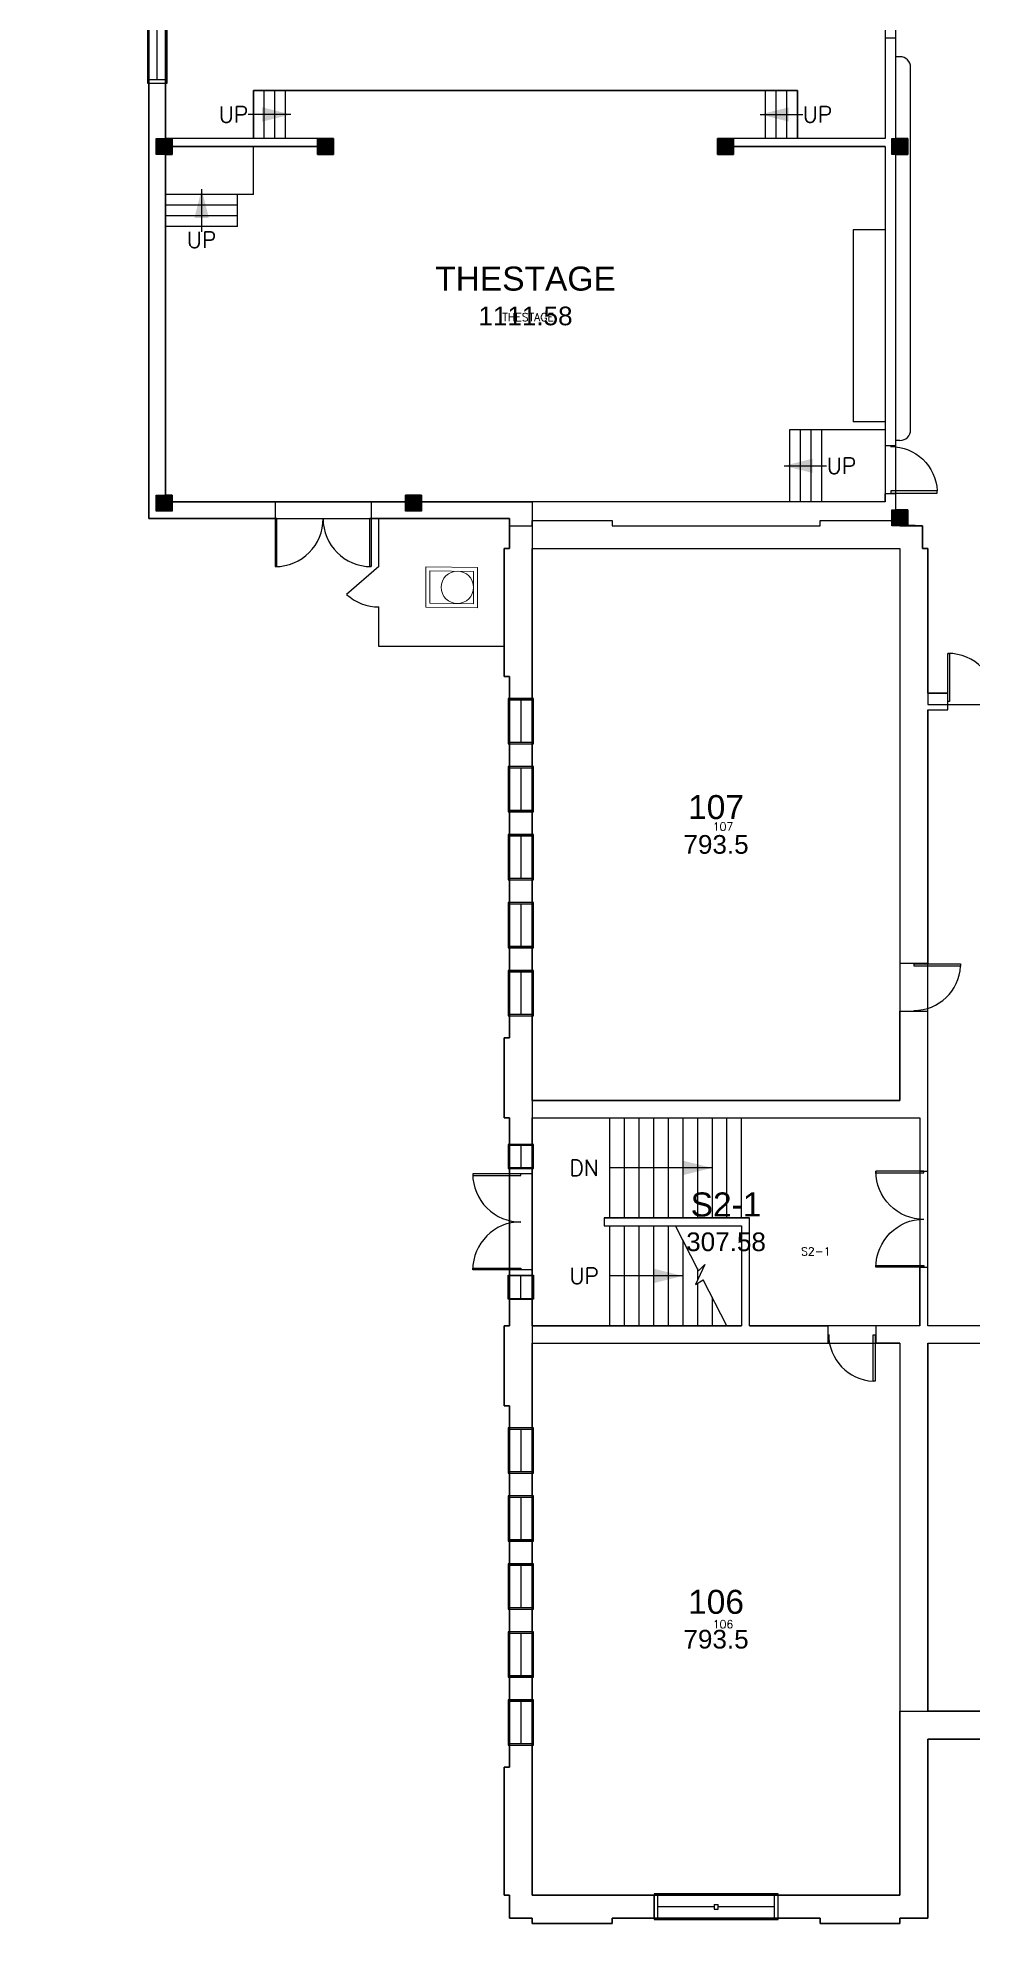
# Model space of a CAD drawing. Header units: inches. Extents: x -2145 to 3863, y -18090 to 4650.
# Drawn here: x -1750 to -1049, y -17840 to -16426 of the extents above; entities that cross this region are included whole.
import ezdxf
from ezdxf.enums import TextEntityAlignment as Align

# ---------------------------------------------------------------- set-up
doc = ezdxf.new("R2010")
doc.units = ezdxf.units.IN
doc.header["$LTSCALE"] = 48
doc.header["$MEASUREMENT"] = 0
for name, color, linetype in [('A-COLS', 1, 'CONTINUOUS'), ('A-COLS-GRID', 41, 'CONTINUOUS'), ('A-DOOR', 30, 'CONTINUOUS'), ('A-FLOR-STRS', 30, 'CONTINUOUS'), ('A-FURN', 41, 'CONTINUOUS'), ('A-ROOF', 1, 'CONTINUOUS'), ('A-WALLS', 1, 'CONTINUOUS'), ('A-WIN', 30, 'CONTINUOUS'), ('CAFM_BLDG_OTLN', 41, 'CONTINUOUS'), ('CAFM_Gross', 200, 'CONTINUOUS'), ('CAFM_ID', 8, 'CONTINUOUS'), ('CAFM_MeasuredGross', 50, 'CONTINUOUS'), ('CAFM_SPACE', 5, 'CONTINUOUS'), ('CAFM_Space_Label', 7, 'CONTINUOUS'), ('L-SITE-FENC', 41, 'FENCELINE3')]:
    doc.layers.add(name, color=color, linetype=linetype)
doc.layers.add('M-EQPM', color=30, linetype='CONTINUOUS', lineweight=0)
doc.styles.add('CAFM-TXT', font='txt.shx', dxfattribs={"height": 6})
doc.styles.add('LEGEND', font='au150s04.shx', dxfattribs={"width": 0.85})
doc.styles.add('ROMANS', font='ROMANS.shx')
doc.linetypes.add('FENCELINE3', pattern='A,0.5,-0.28,["X",LEGEND,S=0.2,R=0,X=-0.1,Y=-0.05],-0.2', length=0.98)

msp = doc.modelspace()

# ---------------------------------------------------------------- linework, layer by layer
at = {"layer": 'A-COLS'}
for p, q in [((-1660.9, -16502), (-1648.9, -16502)), ((-1660.9, -16514), (-1660.9, -16502)), ((-1648.9, -16514), (-1660.9, -16514)), ((-1648.9, -16502), (-1648.9, -16514)), ((-1539.9, -16502), (-1527.9, -16502)), ((-1539.9, -16514), (-1539.9, -16502)), ((-1527.9, -16514), (-1539.9, -16514)), ((-1527.9, -16502), (-1527.9, -16514)), ((-1239.9, -16502), (-1227.9, -16502)), ((-1239.9, -16514), (-1239.9, -16502)), ((-1227.9, -16514), (-1239.9, -16514)), ((-1227.9, -16502), (-1227.9, -16514)), ((-1108.9, -16502), (-1096.9, -16502)), ((-1108.9, -16514), (-1108.9, -16502)), ((-1096.9, -16514), (-1108.9, -16514)), ((-1096.9, -16502), (-1096.9, -16514)), ((-1660.9, -16769.5), (-1648.9, -16769.5)), ((-1660.9, -16781.5), (-1660.9, -16769.5)), ((-1648.9, -16769.5), (-1648.9, -16781.5)), ((-1473.9, -16769.5), (-1461.9, -16769.5)), ((-1473.9, -16781.5), (-1473.9, -16769.5)), ((-1461.9, -16769.5), (-1461.9, -16781.5)), ((-1648.9, -16781.5), (-1660.9, -16781.5)), ((-1461.9, -16781.5), (-1473.9, -16781.5)), ((-1108.9, -16780.5), (-1096.9, -16780.5)), ((-1108.9, -16792.5), (-1108.9, -16780.5)), ((-1096.9, -16780.5), (-1096.9, -16792.5)), ((-1096.9, -16792.5), (-1108.9, -16792.5))]:
    msp.add_line(p, q, dxfattribs=at)
at = {"layer": 'A-COLS-GRID'}
for points in [[(-1660.9, -16502), (-1648.9, -16502), (-1660.9, -16514), (-1648.9, -16514)], [(-1539.9, -16502), (-1527.9, -16502), (-1539.9, -16514), (-1527.9, -16514)], [(-1239.9, -16502), (-1227.9, -16502), (-1239.9, -16514), (-1227.9, -16514)], [(-1108.9, -16502), (-1096.9, -16502), (-1108.9, -16514), (-1096.9, -16514)], [(-1660.9, -16769.5), (-1648.9, -16769.5), (-1660.9, -16781.5), (-1648.9, -16781.5)], [(-1473.9, -16769.5), (-1461.9, -16769.5), (-1473.9, -16781.5), (-1461.9, -16781.5)], [(-1108.9, -16780.5), (-1096.9, -16780.5), (-1108.9, -16792.5), (-1096.9, -16792.5)]]:
    msp.add_solid(points, dxfattribs=at)
at = {"layer": 'A-DOOR'}
for p, q in [((-1075, -16766.2), (-1109.7, -16766.2)), ((-1109.7, -16766.2), (-1109.7, -16767.9)), ((-1109.7, -16767.9), (-1075, -16767.9)), ((-1075, -16767.9), (-1075, -16766.2)), ((-1571.7, -16787), (-1571.7, -16823)), ((-1570.5, -16823), (-1570.5, -16787)), ((-1500.8, -16823), (-1500.8, -16787)), ((-1499.7, -16787), (-1499.7, -16823)), ((-1571.7, -16823), (-1570.5, -16823)), ((-1499.7, -16823), (-1500.8, -16823)), ((-1066.9, -16888.2), (-1065.8, -16888.2)), ((-1066.9, -16924.2), (-1066.9, -16888.2)), ((-1065.8, -16888.2), (-1065.8, -16924.2)), ((-1065.8, -16924.2), (-1066.9, -16924.2)), ((-1092.2, -17122.7), (-1092.2, -17121)), ((-1092.2, -17121), (-1057.5, -17121)), ((-1057.5, -17122.7), (-1092.2, -17122.7)), ((-1057.5, -17121), (-1057.5, -17122.7)), ((-1387.4, -17278.5), (-1423.4, -17278.5)), ((-1423.4, -17278.5), (-1423.4, -17279.6)), ((-1387.4, -17279.6), (-1387.4, -17278.5)), ((-1120.9, -17276.5), (-1120.9, -17277.6)), ((-1084.9, -17276.5), (-1120.9, -17276.5)), ((-1120.9, -17277.6), (-1084.9, -17277.6)), ((-1084.9, -17277.6), (-1084.9, -17276.5)), ((-1423.4, -17279.6), (-1387.4, -17279.6)), ((-1423.4, -17349.3), (-1387.4, -17349.3)), ((-1423.4, -17350.5), (-1423.4, -17349.3)), ((-1387.4, -17349.3), (-1387.4, -17350.5)), ((-1120.9, -17348.5), (-1120.9, -17347.3)), ((-1120.9, -17347.3), (-1084.9, -17347.3)), ((-1084.9, -17348.5), (-1120.9, -17348.5)), ((-1084.9, -17347.3), (-1084.9, -17348.5)), ((-1387.4, -17350.5), (-1423.4, -17350.5)), ((-1123.1, -17433.9), (-1123.1, -17399.1)), ((-1123.1, -17399.1), (-1121.4, -17399.1)), ((-1121.4, -17399.1), (-1121.4, -17433.9)), ((-1121.4, -17433.9), (-1123.1, -17433.9))]:
    msp.add_line(p, q, dxfattribs=at)
for points in [[(-1570.5, -16787), (-1571.7, -16787)], [(-1499.7, -16787), (-1500.8, -16787)]]:
    msp.add_lwpolyline(points, dxfattribs=at)
at = {"layer": 'A-DOOR', "extrusion": (0, 0, -1)}
for centre, major_axis, start_param, end_param in [((-1109.9, -16767.9), (-24.7, 24.7), 0.785398, 2.307622), ((-1084.9, -17276.5), (25.5, 25.5), 2.356194, 3.926991), ((-1084.9, -17348.5), (-25.5, 25.5), 5.497787, 7.068583)]:
    msp.add_ellipse(centre, major_axis=major_axis, ratio=1, start_param=start_param, end_param=end_param, dxfattribs=at)
at = {"layer": 'A-DOOR'}
for centre, major_axis, start_param, end_param in [((-1571.7, -16787), (-25.5, -25.5), 0.785398, 2.356194), ((-1499.7, -16787), (25.5, -25.5), 3.926991, 5.497787), ((-1066.9, -16924.2), (-25.5, 25.5), 3.926991, 5.497787), ((-1092.4, -17121), (-24.7, 24.7), 2.356194, 3.878418), ((-1387.4, -17278.5), (25.5, 25.5), 2.356194, 3.926991), ((-1387.4, -17350.5), (-25.5, 25.5), -0.785398, 0.785398), ((-1121.4, -17399), (24.7, 24.7), 2.356194, 3.878418)]:
    msp.add_ellipse(centre, major_axis=major_axis, ratio=1, start_param=start_param, end_param=end_param, dxfattribs=at)
at = {"layer": 'A-FLOR-STRS'}
for p, q in [((-1179.9, -16466), (-1587.9, -16466)), ((-1587.9, -16502), (-1587.9, -16466)), ((-1579.9, -16502), (-1579.9, -16466)), ((-1571.9, -16502), (-1571.9, -16466)), ((-1563.9, -16502), (-1563.9, -16466)), ((-1203.9, -16502), (-1203.9, -16466)), ((-1195.9, -16502), (-1195.9, -16466)), ((-1187.9, -16502), (-1187.9, -16466)), ((-1179.9, -16502), (-1179.9, -16466)), ((-1559.9, -16484), (-1591.9, -16484)), ((-1207.9, -16484), (-1175.9, -16484)), ((-1587.9, -16544), (-1587.9, -16508)), ((-1599.9, -16544), (-1653.9, -16544)), ((-1626.9, -16540), (-1626.9, -16572)), ((-1587.9, -16544), (-1599.9, -16544)), ((-1599.9, -16568), (-1599.9, -16544)), ((-1599.9, -16552), (-1653.9, -16552)), ((-1599.9, -16560), (-1653.9, -16560)), ((-1599.9, -16568), (-1653.9, -16568)), ((-1185.9, -16720.5), (-1185.9, -16774.5)), ((-1113.9, -16720.5), (-1185.9, -16720.5)), ((-1177.9, -16720.5), (-1177.9, -16774.5)), ((-1169.9, -16720.5), (-1169.9, -16774.5)), ((-1161.9, -16720.5), (-1161.9, -16774.5)), ((-1189.9, -16747.5), (-1157.9, -16747.5)), ((-1320.9, -17236.5), (-1320.9, -17311.5)), ((-1309.9, -17236.5), (-1309.9, -17311.5)), ((-1298.9, -17236.5), (-1298.9, -17311.5)), ((-1287.9, -17236.5), (-1287.9, -17311.5)), ((-1276.9, -17236.5), (-1276.9, -17311.5)), ((-1265.9, -17236.5), (-1265.9, -17311.5)), ((-1254.9, -17236.5), (-1254.9, -17311.5)), ((-1243.9, -17236.5), (-1243.9, -17311.5)), ((-1232.9, -17311.5), (-1232.9, -17236.5)), ((-1221.9, -17311.5), (-1221.9, -17236.5)), ((-1243.9, -17274), (-1320.9, -17274)), ((-1320.9, -17317.5), (-1320.9, -17392.5)), ((-1309.9, -17317.5), (-1309.9, -17392.5)), ((-1298.9, -17317.5), (-1298.9, -17392.5)), ((-1287.9, -17317.5), (-1287.9, -17392.5)), ((-1276.9, -17317.5), (-1276.9, -17392.5)), ((-1254, -17351.2), (-1271.3, -17317.5)), ((-1265.9, -17328), (-1265.9, -17392.5)), ((-1249.3, -17346.5), (-1256.3, -17361.5)), ((-1254.9, -17349.5), (-1254.9, -17358.4)), ((-1254, -17351.2), (-1249.3, -17346.5)), ((-1265.9, -17355), (-1320.9, -17355)), ((-1256.3, -17361.5), (-1250.6, -17357.9)), ((-1254.9, -17360.6), (-1254.9, -17392.5)), ((-1232.9, -17392.5), (-1250.6, -17357.9)), ((-1243.9, -17371), (-1243.9, -17392.5))]:
    msp.add_line(p, q, dxfattribs=at)
for points in [[(-1559.9, -16484), (-1581.5, -16478.6), (-1581.5, -16489.4)], [(-1207.9, -16484), (-1186.3, -16478.6), (-1186.3, -16489.4)], [(-1626.9, -16540), (-1621.5, -16561.6), (-1632.3, -16561.6)], [(-1189.9, -16747.5), (-1168.3, -16742.1), (-1168.3, -16752.9)], [(-1243.9, -17274), (-1265.5, -17279.4), (-1265.5, -17268.6)], [(-1265.9, -17355), (-1287.5, -17360.4), (-1287.5, -17349.6)]]:
    msp.add_solid(points, dxfattribs=at)
at = {"layer": 'A-FURN'}
for p, q in [((-1102.9, -16440.7), (-1105.9, -16440.7)), ((-1094.9, -16720.5), (-1094.9, -16448.7)), ((-1137.9, -16570.5), (-1137.9, -16714.5)), ((-1113.9, -16570.5), (-1137.9, -16570.5)), ((-1113.9, -16714.5), (-1137.9, -16714.5)), ((-1102.9, -16728.5), (-1105.9, -16728.5))]:
    msp.add_line(p, q, dxfattribs=at)
for centre, start, end in [((-1102.9, -16448.7), 0, 90), ((-1102.9, -16720.5), 270, 0)]:
    msp.add_arc(centre, 8, start, end, dxfattribs=at)
at = {"layer": 'A-ROOF'}
for p, q in [((-1666.4, -16787), (-1666.4, -15916.5)), ((-1571.7, -16787), (-1666.4, -16787)), ((-1395.9, -16787), (-1499.7, -16787)), ((-1395.9, -16809.5), (-1395.9, -16787)), ((-1399.9, -16905.5), (-1399.9, -16809.5)), ((-1399.9, -16809.5), (-1395.9, -16809.5)), ((-1395.9, -16905.5), (-1399.9, -16905.5)), ((-1395.9, -17176.5), (-1395.9, -16905.5)), ((-1399.9, -17236.5), (-1399.9, -17176.5)), ((-1399.9, -17176.5), (-1395.9, -17176.5)), ((-1395.9, -17236.5), (-1399.9, -17236.5)), ((-1395.9, -17392.5), (-1395.9, -17236.5)), ((-1399.9, -17452.5), (-1399.9, -17392.5)), ((-1399.9, -17392.5), (-1395.9, -17392.5)), ((-1395.9, -17452.5), (-1399.9, -17452.5)), ((-1395.9, -17723.5), (-1395.9, -17452.5)), ((-985.9, -17702.5), (-1081.9, -17702.5)), ((-1081.9, -17702.5), (-1081.9, -17836.5)), ((-1399.9, -17819.5), (-1399.9, -17723.5)), ((-1399.9, -17723.5), (-1395.9, -17723.5)), ((-1395.9, -17819.5), (-1399.9, -17819.5)), ((-1395.9, -17836.5), (-1395.9, -17819.5)), ((-1378.9, -17836.5), (-1395.9, -17836.5)), ((-1378.9, -17840.5), (-1378.9, -17836.5)), ((-1318.9, -17840.5), (-1378.9, -17840.5)), ((-1162.9, -17836.5), (-1318.9, -17836.5)), ((-1318.9, -17836.5), (-1318.9, -17840.5)), ((-1162.9, -17840.5), (-1162.9, -17836.5)), ((-1102.9, -17840.5), (-1162.9, -17840.5)), ((-1081.9, -17836.5), (-1102.9, -17836.5)), ((-1102.9, -17836.5), (-1102.9, -17840.5))]:
    msp.add_line(p, q, dxfattribs=at)
at = {"layer": 'A-WALLS'}
for p, q in [((-1113.9, -16426.7), (-1113.9, -16502)), ((-1105.9, -16426.7), (-1113.9, -16426.7)), ((-1105.9, -16732.5), (-1105.9, -16426.7)), ((-1666.4, -16787), (-1666.4, -16460.7)), ((-1653.9, -16460.7), (-1666.4, -16460.7)), ((-1653.9, -16502), (-1653.9, -16460.7)), ((-1527.9, -16502), (-1653.9, -16502)), ((-1653.9, -16774.5), (-1653.9, -16508)), ((-1527.9, -16508), (-1653.9, -16508)), ((-1527.9, -16502), (-1527.9, -16508)), ((-1113.9, -16502), (-1239.9, -16502)), ((-1239.9, -16502), (-1239.9, -16508)), ((-1113.9, -16508), (-1239.9, -16508)), ((-1113.9, -16508), (-1113.9, -16732.5)), ((-1105.9, -16732.5), (-1113.9, -16732.5)), ((-1113.9, -16774.5), (-1113.9, -16768.5)), ((-1105.9, -16768.5), (-1113.9, -16768.5)), ((-1105.9, -16788.5), (-1105.9, -16768.5)), ((-1653.9, -16774.5), (-1571.7, -16774.5)), ((-1571.7, -16774.5), (-1571.7, -16787)), ((-1113.9, -16774.5), (-1499.7, -16774.5)), ((-1499.7, -16774.5), (-1499.7, -16787)), ((-1666.4, -16787), (-1571.7, -16787)), ((-1395.9, -16787), (-1499.7, -16787)), ((-1395.9, -16787), (-1395.9, -16809.5)), ((-1102.9, -16788.5), (-1105.9, -16788.5)), ((-1102.9, -16792.5), (-1102.9, -16788.5)), ((-1085.9, -16792.5), (-1102.9, -16792.5)), ((-1085.9, -16792.5), (-1085.9, -16809.5)), ((-1399.9, -16809.5), (-1399.9, -16905.5)), ((-1395.9, -16809.5), (-1399.9, -16809.5)), ((-1378.9, -16809.5), (-1378.9, -16922)), ((-1378.9, -16809.5), (-1102.9, -16809.5)), ((-1102.9, -16809.5), (-1102.9, -17120.5)), ((-1085.9, -16809.5), (-1081.9, -16809.5)), ((-1081.9, -16809.5), (-1081.9, -16918)), ((-1395.9, -16905.5), (-1399.9, -16905.5)), ((-1395.9, -16905.5), (-1395.9, -16922)), ((-1395.9, -16922), (-1378.9, -16922)), ((-1081.9, -16918), (-1066.9, -16918)), ((-1066.9, -16930.5), (-1066.9, -16918)), ((-1081.9, -16930.5), (-1066.9, -16930.5)), ((-1081.9, -16930.5), (-1081.9, -17120.5)), ((-1395.9, -16956), (-1378.9, -16956)), ((-1395.9, -16956), (-1395.9, -16973)), ((-1378.9, -16956), (-1378.9, -16973)), ((-1378.9, -16973), (-1395.9, -16973)), ((-1378.9, -17007), (-1395.9, -17007)), ((-1395.9, -17007), (-1395.9, -17024)), ((-1378.9, -17007), (-1378.9, -17024)), ((-1395.9, -17024), (-1378.9, -17024)), ((-1395.9, -17058), (-1378.9, -17058)), ((-1395.9, -17058), (-1395.9, -17075)), ((-1378.9, -17058), (-1378.9, -17075)), ((-1378.9, -17075), (-1395.9, -17075)), ((-1378.9, -17109), (-1395.9, -17109)), ((-1395.9, -17109), (-1395.9, -17126)), ((-1378.9, -17109), (-1378.9, -17126)), ((-1102.9, -17120.5), (-1081.9, -17120.5)), ((-1395.9, -17126), (-1378.9, -17126)), ((-1395.9, -17176.5), (-1395.9, -17160)), ((-1395.9, -17160), (-1378.9, -17160)), ((-1378.9, -17223.5), (-1378.9, -17160)), ((-1102.9, -17223.5), (-1102.9, -17156.5)), ((-1102.9, -17156.5), (-1081.9, -17156.5)), ((-1081.9, -17276.5), (-1081.9, -17156.5)), ((-1399.9, -17176.5), (-1399.9, -17236.5)), ((-1395.9, -17176.5), (-1399.9, -17176.5)), ((-1102.9, -17223.5), (-1102.9, -17199.5)), ((-1395.9, -17236.5), (-1399.9, -17236.5)), ((-1395.9, -17236.5), (-1395.9, -17256.5)), ((-1378.9, -17223.5), (-1102.9, -17223.5)), ((-1378.9, -17236.5), (-1087.9, -17236.5)), ((-1378.9, -17236.5), (-1378.9, -17256.5)), ((-1087.9, -17236.5), (-1087.9, -17276.5)), ((-1378.9, -17256.5), (-1395.9, -17256.5)), ((-1378.9, -17274.5), (-1395.9, -17274.5)), ((-1395.9, -17274.5), (-1395.9, -17278.5)), ((-1378.9, -17278.5), (-1395.9, -17278.5)), ((-1378.9, -17274.5), (-1378.9, -17278.5)), ((-1087.9, -17276.5), (-1081.9, -17276.5)), ((-1324.9, -17311.5), (-1324.9, -17317.5)), ((-1324.9, -17311.5), (-1215.9, -17311.5)), ((-1324.9, -17317.5), (-1221.9, -17317.5)), ((-1221.9, -17317.5), (-1221.9, -17392.5)), ((-1215.9, -17392.5), (-1215.9, -17311.5)), ((-1087.9, -17348.5), (-1081.9, -17348.5)), ((-1087.9, -17392.5), (-1087.9, -17348.5)), ((-1081.9, -17392.5), (-1081.9, -17348.5)), ((-1395.9, -17354.5), (-1395.9, -17350.5)), ((-1378.9, -17350.5), (-1395.9, -17350.5)), ((-1395.9, -17354.5), (-1378.9, -17354.5)), ((-1378.9, -17354.5), (-1378.9, -17350.5)), ((-1395.9, -17392.5), (-1395.9, -17372.5)), ((-1395.9, -17372.5), (-1378.9, -17372.5)), ((-1378.9, -17392.5), (-1378.9, -17372.5)), ((-1399.9, -17392.5), (-1399.9, -17452.5)), ((-1395.9, -17392.5), (-1399.9, -17392.5)), ((-1378.9, -17392.5), (-1221.9, -17392.5)), ((-1378.9, -17405.5), (-1378.9, -17469)), ((-1378.9, -17405.5), (-1156.9, -17405.5)), ((-1215.9, -17392.5), (-1156.9, -17392.5)), ((-1156.9, -17392.5), (-1156.9, -17405.5)), ((-1120.9, -17392.5), (-1120.9, -17405.5)), ((-1087.9, -17392.5), (-1120.9, -17392.5)), ((-1102.9, -17405.5), (-1120.9, -17405.5)), ((-1102.9, -17405.5), (-1102.9, -17819.5)), ((-760.2, -17392.5), (-1081.9, -17392.5)), ((-1081.9, -17405.5), (-1081.9, -17681.5)), ((-1081.9, -17405.5), (-760.2, -17405.5)), ((-1395.9, -17452.5), (-1399.9, -17452.5)), ((-1395.9, -17452.5), (-1395.9, -17469)), ((-1378.9, -17469), (-1395.9, -17469)), ((-1395.9, -17503), (-1378.9, -17503)), ((-1395.9, -17503), (-1395.9, -17520)), ((-1378.9, -17503), (-1378.9, -17520)), ((-1378.9, -17520), (-1395.9, -17520)), ((-1378.9, -17554), (-1395.9, -17554)), ((-1395.9, -17554), (-1395.9, -17571)), ((-1378.9, -17554), (-1378.9, -17571)), ((-1395.9, -17571), (-1378.9, -17571)), ((-1395.9, -17605), (-1378.9, -17605)), ((-1395.9, -17605), (-1395.9, -17622)), ((-1378.9, -17605), (-1378.9, -17622)), ((-1378.9, -17622), (-1395.9, -17622)), ((-1378.9, -17656), (-1395.9, -17656)), ((-1395.9, -17656), (-1395.9, -17673)), ((-1378.9, -17656), (-1378.9, -17673)), ((-1395.9, -17673), (-1378.9, -17673)), ((-1081.9, -17681.5), (-1045.9, -17681.5)), ((-1081.9, -17702.5), (-1045.9, -17702.5)), ((-1081.9, -17702.5), (-1081.9, -17836.5)), ((-1395.9, -17723.5), (-1395.9, -17707)), ((-1395.9, -17707), (-1378.9, -17707)), ((-1378.9, -17819.5), (-1378.9, -17707)), ((-1399.9, -17723.5), (-1399.9, -17819.5)), ((-1395.9, -17723.5), (-1399.9, -17723.5)), ((-1395.9, -17819.5), (-1399.9, -17819.5)), ((-1395.9, -17819.5), (-1395.9, -17836.5)), ((-1378.9, -17819.5), (-1287.4, -17819.5)), ((-1287.4, -17836.5), (-1287.4, -17819.5)), ((-1194.4, -17836.5), (-1194.4, -17819.5)), ((-1102.9, -17819.5), (-1194.4, -17819.5)), ((-1378.9, -17836.5), (-1395.9, -17836.5)), ((-1378.9, -17836.5), (-1378.9, -17840.5)), ((-1318.9, -17840.5), (-1378.9, -17840.5)), ((-1318.9, -17836.5), (-1287.4, -17836.5)), ((-1318.9, -17836.5), (-1318.9, -17840.5)), ((-1162.9, -17836.5), (-1194.4, -17836.5)), ((-1162.9, -17836.5), (-1162.9, -17840.5)), ((-1102.9, -17840.5), (-1162.9, -17840.5)), ((-1102.9, -17836.5), (-1102.9, -17840.5)), ((-1081.9, -17836.5), (-1102.9, -17836.5))]:
    msp.add_line(p, q, dxfattribs=at)
at = {"layer": 'A-WIN'}
for p, q in [((-1667.2, -16460.7), (-1667.2, -16362.7)), ((-1660.2, -16457.7), (-1660.2, -16365.8)), ((-1653.1, -16362.7), (-1653.1, -16460.7)), ((-1666.4, -16460.7), (-1666.4, -16457.7)), ((-1666.4, -16457.7), (-1653.9, -16457.7)), ((-1653.9, -16460.7), (-1653.9, -16457.7)), ((-1653.1, -16460.7), (-1667.2, -16460.7)), ((-1377.8, -16922), (-1397, -16922)), ((-1397, -16922), (-1397, -16956)), ((-1395.9, -16922), (-1395.9, -16923)), ((-1395.9, -16923), (-1378.9, -16923)), ((-1387.4, -16923), (-1387.4, -16954.9)), ((-1378.9, -16922), (-1378.9, -16923)), ((-1377.8, -16956), (-1377.8, -16922)), ((-1397, -16956), (-1377.8, -16956)), ((-1395.9, -16956), (-1395.9, -16954.9)), ((-1378.9, -16954.9), (-1395.9, -16954.9)), ((-1378.9, -16956), (-1378.9, -16954.9)), ((-1377.8, -16973), (-1397, -16973)), ((-1397, -16973), (-1397, -17007)), ((-1395.9, -16973), (-1395.9, -16974)), ((-1395.9, -16974), (-1378.9, -16974)), ((-1387.4, -16974), (-1387.4, -17005.9)), ((-1378.9, -16973), (-1378.9, -16974)), ((-1377.8, -17007), (-1377.8, -16973)), ((-1397, -17007), (-1377.8, -17007)), ((-1395.9, -17007), (-1395.9, -17005.9)), ((-1378.9, -17005.9), (-1395.9, -17005.9)), ((-1378.9, -17007), (-1378.9, -17005.9)), ((-1377.8, -17024), (-1397, -17024)), ((-1397, -17024), (-1397, -17058)), ((-1395.9, -17024), (-1395.9, -17025)), ((-1378.9, -17024), (-1378.9, -17025)), ((-1377.8, -17058), (-1377.8, -17024)), ((-1395.9, -17025), (-1378.9, -17025)), ((-1387.4, -17025), (-1387.4, -17056.9)), ((-1397, -17058), (-1377.8, -17058)), ((-1395.9, -17058), (-1395.9, -17056.9)), ((-1378.9, -17056.9), (-1395.9, -17056.9)), ((-1378.9, -17058), (-1378.9, -17056.9)), ((-1377.8, -17075), (-1397, -17075)), ((-1397, -17075), (-1397, -17109)), ((-1395.9, -17075), (-1395.9, -17076)), ((-1395.9, -17076), (-1378.9, -17076)), ((-1387.4, -17076), (-1387.4, -17107.9)), ((-1378.9, -17075), (-1378.9, -17076)), ((-1377.8, -17109), (-1377.8, -17075)), ((-1397, -17109), (-1377.8, -17109)), ((-1395.9, -17109), (-1395.9, -17107.9)), ((-1378.9, -17107.9), (-1395.9, -17107.9)), ((-1378.9, -17109), (-1378.9, -17107.9)), ((-1377.8, -17126), (-1397, -17126)), ((-1397, -17126), (-1397, -17160)), ((-1395.9, -17126), (-1395.9, -17127)), ((-1395.9, -17127), (-1378.9, -17127)), ((-1387.4, -17127), (-1387.4, -17158.9)), ((-1378.9, -17126), (-1378.9, -17127)), ((-1377.8, -17160), (-1377.8, -17126)), ((-1397, -17160), (-1377.8, -17160)), ((-1395.9, -17160), (-1395.9, -17158.9)), ((-1378.9, -17158.9), (-1395.9, -17158.9)), ((-1378.9, -17160), (-1378.9, -17158.9)), ((-1377.8, -17256.5), (-1397, -17256.5)), ((-1397, -17256.5), (-1397, -17274.5)), ((-1395.9, -17256.5), (-1395.9, -17257)), ((-1395.9, -17257), (-1378.9, -17257)), ((-1387.4, -17257), (-1387.4, -17273.9)), ((-1378.9, -17256.5), (-1378.9, -17257)), ((-1377.8, -17274.5), (-1377.8, -17256.5)), ((-1397, -17274.5), (-1377.8, -17274.5)), ((-1395.9, -17274.5), (-1395.9, -17273.9)), ((-1378.9, -17273.9), (-1395.9, -17273.9)), ((-1378.9, -17274.5), (-1378.9, -17273.9)), ((-1397, -17372.5), (-1397, -17354.5)), ((-1397, -17354.5), (-1377.8, -17354.5)), ((-1395.9, -17354.5), (-1395.9, -17355)), ((-1378.9, -17355), (-1395.9, -17355)), ((-1387.4, -17371.9), (-1387.4, -17355)), ((-1378.9, -17354.5), (-1378.9, -17355)), ((-1377.8, -17354.5), (-1377.8, -17372.5)), ((-1377.8, -17372.5), (-1397, -17372.5)), ((-1395.9, -17372.5), (-1395.9, -17371.9)), ((-1395.9, -17371.9), (-1378.9, -17371.9)), ((-1378.9, -17372.5), (-1378.9, -17371.9)), ((-1377.8, -17469), (-1397, -17469)), ((-1397, -17469), (-1397, -17503)), ((-1395.9, -17469), (-1395.9, -17470)), ((-1395.9, -17470), (-1378.9, -17470)), ((-1387.4, -17470), (-1387.4, -17501.9)), ((-1378.9, -17469), (-1378.9, -17470)), ((-1377.8, -17503), (-1377.8, -17469)), ((-1397, -17503), (-1377.8, -17503)), ((-1395.9, -17503), (-1395.9, -17501.9)), ((-1378.9, -17501.9), (-1395.9, -17501.9)), ((-1378.9, -17503), (-1378.9, -17501.9)), ((-1377.8, -17520), (-1397, -17520)), ((-1397, -17520), (-1397, -17554)), ((-1395.9, -17520), (-1395.9, -17521)), ((-1395.9, -17521), (-1378.9, -17521)), ((-1387.4, -17521), (-1387.4, -17552.9)), ((-1378.9, -17520), (-1378.9, -17521)), ((-1377.8, -17554), (-1377.8, -17520)), ((-1397, -17554), (-1377.8, -17554)), ((-1395.9, -17554), (-1395.9, -17552.9)), ((-1378.9, -17552.9), (-1395.9, -17552.9)), ((-1378.9, -17554), (-1378.9, -17552.9)), ((-1377.8, -17571), (-1397, -17571)), ((-1397, -17571), (-1397, -17605)), ((-1395.9, -17571), (-1395.9, -17572)), ((-1395.9, -17572), (-1378.9, -17572)), ((-1387.4, -17572), (-1387.4, -17603.9)), ((-1378.9, -17571), (-1378.9, -17572)), ((-1377.8, -17605), (-1377.8, -17571)), ((-1395.9, -17605), (-1395.9, -17603.9)), ((-1378.9, -17603.9), (-1395.9, -17603.9)), ((-1378.9, -17605), (-1378.9, -17603.9)), ((-1397, -17605), (-1377.8, -17605)), ((-1377.8, -17622), (-1397, -17622)), ((-1397, -17622), (-1397, -17656)), ((-1395.9, -17622), (-1395.9, -17623)), ((-1395.9, -17623), (-1378.9, -17623)), ((-1387.4, -17623), (-1387.4, -17654.9)), ((-1378.9, -17622), (-1378.9, -17623)), ((-1377.8, -17656), (-1377.8, -17622)), ((-1397, -17656), (-1377.8, -17656)), ((-1395.9, -17656), (-1395.9, -17654.9)), ((-1378.9, -17654.9), (-1395.9, -17654.9)), ((-1378.9, -17656), (-1378.9, -17654.9)), ((-1377.8, -17673), (-1397, -17673)), ((-1397, -17673), (-1397, -17707)), ((-1395.9, -17673), (-1395.9, -17674)), ((-1395.9, -17674), (-1378.9, -17674)), ((-1387.4, -17674), (-1387.4, -17705.9)), ((-1378.9, -17673), (-1378.9, -17674)), ((-1377.8, -17707), (-1377.8, -17673)), ((-1397, -17707), (-1377.8, -17707)), ((-1395.9, -17707), (-1395.9, -17705.9)), ((-1378.9, -17705.9), (-1395.9, -17705.9)), ((-1378.9, -17707), (-1378.9, -17705.9)), ((-1287.4, -17818.4), (-1287.4, -17837.5)), ((-1194.4, -17818.4), (-1287.4, -17818.4)), ((-1287.4, -17819.5), (-1284.5, -17819.5)), ((-1284.5, -17836.5), (-1284.5, -17819.5)), ((-1284.5, -17828), (-1242.4, -17828)), ((-1242.4, -17826.4), (-1239.4, -17826.4)), ((-1242.4, -17826.4), (-1242.4, -17829.8)), ((-1242.4, -17829.8), (-1239.4, -17829.8)), ((-1239.4, -17829.8), (-1239.4, -17826.4)), ((-1239.4, -17828), (-1197.3, -17828)), ((-1194.4, -17819.5), (-1197.3, -17819.5)), ((-1197.3, -17819.5), (-1197.3, -17836.5)), ((-1194.4, -17837.5), (-1194.4, -17818.4)), ((-1287.4, -17836.5), (-1284.5, -17836.5)), ((-1287.4, -17837.5), (-1194.4, -17837.5)), ((-1194.4, -17836.5), (-1197.3, -17836.5))]:
    msp.add_line(p, q, dxfattribs=at)
at = {"layer": 'CAFM_BLDG_OTLN'}
for p, q in [((-1395.9, -16809.5), (-1395.9, -16792.5)), ((-1395.9, -16792.5), (-1378.9, -16792.5)), ((-1378.9, -16792.5), (-1378.9, -16788.5)), ((-1378.9, -16788.5), (-1318.9, -16788.5)), ((-1318.9, -16788.5), (-1318.9, -16792.5)), ((-1318.9, -16792.5), (-1162.9, -16792.5)), ((-1162.9, -16792.5), (-1162.9, -16788.5)), ((-1162.9, -16788.5), (-1102.9, -16788.5)), ((-1102.9, -16788.5), (-1102.9, -16792.5)), ((-1102.9, -16792.5), (-1085.9, -16792.5)), ((-1085.9, -16792.5), (-1085.9, -16809.5)), ((-1399.9, -16905.5), (-1399.9, -16809.5)), ((-1399.9, -16809.5), (-1395.9, -16809.5)), ((-1085.9, -16809.5), (-1081.9, -16809.5)), ((-1081.9, -16809.5), (-1081.9, -16926.5)), ((-1395.9, -16905.5), (-1399.9, -16905.5)), ((-1395.9, -17176.5), (-1395.9, -16905.5)), ((-1081.9, -16926.5), (-985.9, -16926.5)), ((-1399.9, -17236.5), (-1399.9, -17176.5)), ((-1399.9, -17176.5), (-1395.9, -17176.5)), ((-1395.9, -17236.5), (-1399.9, -17236.5)), ((-1395.9, -17392.5), (-1395.9, -17236.5)), ((-1399.9, -17452.5), (-1399.9, -17392.5)), ((-1399.9, -17392.5), (-1395.9, -17392.5)), ((-1395.9, -17452.5), (-1399.9, -17452.5)), ((-1395.9, -17723.5), (-1395.9, -17452.5)), ((-985.9, -17702.5), (-1081.9, -17702.5)), ((-1081.9, -17702.5), (-1081.9, -17836.5)), ((-1399.9, -17819.5), (-1399.9, -17723.5)), ((-1399.9, -17723.5), (-1395.9, -17723.5)), ((-1395.9, -17819.5), (-1399.9, -17819.5)), ((-1395.9, -17836.5), (-1395.9, -17819.5)), ((-1378.9, -17836.5), (-1395.9, -17836.5)), ((-1378.9, -17840.5), (-1378.9, -17836.5)), ((-1318.9, -17840.5), (-1378.9, -17840.5)), ((-1162.9, -17836.5), (-1318.9, -17836.5)), ((-1318.9, -17836.5), (-1318.9, -17840.5)), ((-1162.9, -17840.5), (-1162.9, -17836.5)), ((-1102.9, -17840.5), (-1162.9, -17840.5)), ((-1081.9, -17836.5), (-1102.9, -17836.5)), ((-1102.9, -17836.5), (-1102.9, -17840.5))]:
    msp.add_line(p, q, dxfattribs=at)
for points in [[(-1666.4, -15916.5), (-1666.4, -16787), (-1395.9, -16787), (-1395.9, -16809.5), (-1399.9, -16809.5), (-1399.9, -16905.5), (-1395.9, -16905.5), (-1395.9, -17176.5), (-1399.9, -17176.5), (-1399.9, -17236.5), (-1395.9, -17236.5), (-1395.9, -17392.5), (-1399.9, -17392.5), (-1399.9, -17452.5), (-1395.9, -17452.5), (-1395.9, -17723.5), (-1399.9, -17723.5), (-1399.9, -17819.5), (-1395.9, -17819.5), (-1395.9, -17836.5), (-1378.9, -17836.5), (-1378.9, -17840.5), (-1318.9, -17840.5), (-1318.9, -17836.5), (-1162.9, -17836.5), (-1162.9, -17840.5), (-1102.9, -17840.5), (-1102.9, -17836.5), (-1081.9, -17836.5), (-1081.9, -17702.5), (-985.9, -17702.5)], [(-1666.4, -15916.5), (-1666.4, -16787), (-1395.9, -16787), (-1395.9, -16809.5), (-1399.9, -16809.5), (-1399.9, -16905.5), (-1395.9, -16905.5), (-1395.9, -17176.5), (-1399.9, -17176.5), (-1399.9, -17236.5), (-1395.9, -17236.5), (-1395.9, -17392.5), (-1399.9, -17392.5), (-1399.9, -17452.5), (-1395.9, -17452.5), (-1395.9, -17723.5), (-1399.9, -17723.5), (-1399.9, -17819.5), (-1395.9, -17819.5), (-1395.9, -17836.5), (-1378.9, -17836.5), (-1378.9, -17840.5), (-1318.9, -17840.5), (-1318.9, -17836.5), (-1162.9, -17836.5), (-1162.9, -17840.5), (-1102.9, -17840.5), (-1102.9, -17836.5), (-1081.9, -17836.5), (-1081.9, -17702.5), (-985.9, -17702.5)], [(-1666.4, -15916.5), (-1666.4, -16787), (-1395.9, -16787), (-1395.9, -16809.5), (-1399.9, -16809.5), (-1399.9, -16905.5), (-1395.9, -16905.5), (-1395.9, -17176.5), (-1399.9, -17176.5), (-1399.9, -17236.5), (-1395.9, -17236.5), (-1395.9, -17392.5), (-1399.9, -17392.5), (-1399.9, -17452.5), (-1395.9, -17452.5), (-1395.9, -17723.5), (-1399.9, -17723.5), (-1399.9, -17819.5), (-1395.9, -17819.5), (-1395.9, -17836.5), (-1378.9, -17836.5), (-1378.9, -17840.5), (-1318.9, -17840.5), (-1318.9, -17836.5), (-1162.9, -17836.5), (-1162.9, -17840.5), (-1102.9, -17840.5), (-1102.9, -17836.5), (-1081.9, -17836.5), (-1081.9, -17702.5), (-985.9, -17702.5)], [(-985.9, -17702.5), (-1081.9, -17702.5), (-1081.9, -17836.5), (-1102.9, -17836.5), (-1102.9, -17840.5), (-1162.9, -17840.5), (-1162.9, -17836.5), (-1318.9, -17836.5), (-1318.9, -17840.5), (-1378.9, -17840.5), (-1378.9, -17836.5), (-1395.9, -17836.5), (-1395.9, -17819.5), (-1399.9, -17819.5), (-1399.9, -17723.5), (-1395.9, -17723.5), (-1395.9, -17452.5), (-1399.9, -17452.5), (-1399.9, -17392.5), (-1395.9, -17392.5), (-1395.9, -17236.5), (-1399.9, -17236.5), (-1399.9, -17176.5), (-1395.9, -17176.5), (-1395.9, -16905.5), (-1399.9, -16905.5), (-1399.9, -16809.5), (-1395.9, -16809.5), (-1395.9, -16792.5), (-1378.9, -16792.5), (-1378.9, -16788.5), (-1318.9, -16788.5), (-1318.9, -16792.5), (-1162.9, -16792.5), (-1162.9, -16788.5), (-1102.9, -16788.5), (-1102.9, -16792.5), (-1085.9, -16792.5), (-1085.9, -16809.5), (-1081.9, -16809.5), (-1081.9, -16926.5), (-985.9, -16926.5)], [(-985.9, -17702.5), (-1081.9, -17702.5), (-1081.9, -17836.5), (-1102.9, -17836.5), (-1102.9, -17840.5), (-1162.9, -17840.5), (-1162.9, -17836.5), (-1318.9, -17836.5), (-1318.9, -17840.5), (-1378.9, -17840.5), (-1378.9, -17836.5), (-1395.9, -17836.5), (-1395.9, -17819.5), (-1399.9, -17819.5), (-1399.9, -17723.5), (-1395.9, -17723.5), (-1395.9, -17452.5), (-1399.9, -17452.5), (-1399.9, -17392.5), (-1395.9, -17392.5), (-1395.9, -17236.5), (-1399.9, -17236.5), (-1399.9, -17176.5), (-1395.9, -17176.5), (-1395.9, -16905.5), (-1399.9, -16905.5), (-1399.9, -16809.5), (-1395.9, -16809.5), (-1395.9, -16792.5), (-1378.9, -16792.5), (-1378.9, -16788.5), (-1318.9, -16788.5), (-1318.9, -16792.5), (-1162.9, -16792.5), (-1162.9, -16788.5), (-1102.9, -16788.5), (-1102.9, -16792.5), (-1085.9, -16792.5), (-1085.9, -16809.5), (-1081.9, -16809.5), (-1081.9, -16926.5), (-985.9, -16926.5)], [(-985.9, -17702.5), (-1081.9, -17702.5), (-1081.9, -17836.5), (-1102.9, -17836.5), (-1102.9, -17840.5), (-1162.9, -17840.5), (-1162.9, -17836.5), (-1318.9, -17836.5), (-1318.9, -17840.5), (-1378.9, -17840.5), (-1378.9, -17836.5), (-1395.9, -17836.5), (-1395.9, -17819.5), (-1399.9, -17819.5), (-1399.9, -17723.5), (-1395.9, -17723.5), (-1395.9, -17452.5), (-1399.9, -17452.5), (-1399.9, -17392.5), (-1395.9, -17392.5), (-1395.9, -17236.5), (-1399.9, -17236.5), (-1399.9, -17176.5), (-1395.9, -17176.5), (-1395.9, -16905.5), (-1399.9, -16905.5), (-1399.9, -16809.5), (-1395.9, -16809.5), (-1395.9, -16792.5), (-1378.9, -16792.5), (-1378.9, -16788.5), (-1318.9, -16788.5), (-1318.9, -16792.5), (-1162.9, -16792.5), (-1162.9, -16788.5), (-1102.9, -16788.5), (-1102.9, -16792.5), (-1085.9, -16792.5), (-1085.9, -16809.5), (-1081.9, -16809.5), (-1081.9, -16926.5), (-985.9, -16926.5)]]:
    msp.add_lwpolyline(points, dxfattribs=at)
at = {"layer": 'CAFM_Gross'}
msp.add_lwpolyline([(-1666.4, -15916.5), (-1666.4, -16787), (-1395.9, -16787), (-1395.9, -16809.5), (-1399.9, -16809.5), (-1399.9, -16905.5), (-1395.9, -16905.5), (-1395.9, -17176.5), (-1399.9, -17176.5), (-1399.9, -17236.5), (-1395.9, -17236.5), (-1395.9, -17392.5), (-1399.9, -17392.5), (-1399.9, -17452.5), (-1395.9, -17452.5), (-1395.9, -17723.5), (-1399.9, -17723.5), (-1399.9, -17819.5), (-1395.9, -17819.5), (-1395.9, -17836.5), (-1378.9, -17836.5), (-1378.9, -17840.5), (-1318.9, -17840.5), (-1318.9, -17836.5), (-1162.9, -17836.5), (-1162.9, -17840.5), (-1102.9, -17840.5), (-1102.9, -17836.5), (-1081.9, -17836.5), (-1081.9, -17702.5), (-985.9, -17702.5)], dxfattribs=at)
at = {"layer": 'CAFM_MeasuredGross'}
msp.add_lwpolyline([(-905.9, -15425.5), (-1094.9, -15425.5), (-1094.9, -15467.5), (-1749.9, -15467.5), (-1749.9, -15589), (-1653.9, -15589), (-1653.9, -15775.5), (-1679.2, -15775.5), (-1679.2, -15767.2), (-1739.2, -15767.2), (-1739.2, -15775.5), (-1747.4, -15775.5), (-1747.4, -15895.5), (-1739.2, -15895.5), (-1739.2, -15903.7), (-1679.2, -15903.7), (-1679.2, -15895.5), (-1653.9, -15895.5), (-1653.9, -16774.5), (-1378.9, -16774.5), (-1378.9, -17819.5), (-1102.9, -17819.5), (-1102.9, -17681.5), (33.1, -17681.5)], dxfattribs=at)
at = {"layer": 'CAFM_SPACE'}
for points in [[(-1653.9, -15787.5), (-1113.9, -15787.5), (-1113.9, -16502), (-1179.9, -16502), (-1179.9, -16466), (-1587.9, -16466), (-1587.9, -16502), (-1653.9, -16502), (-1653.9, -16321.8), (-1648.9, -16321.8), (-1648.9, -16309.8), (-1653.9, -16309.8), (-1653.9, -16129.7), (-1648.9, -16129.7), (-1648.9, -16117.7), (-1653.9, -16117.7), (-1653.9, -15937.6), (-1648.9, -15937.6), (-1648.9, -15925.6), (-1653.9, -15925.6), (-1653.9, -15787.5)], [(-1648.9, -16508), (-1539.9, -16508), (-1539.9, -16514), (-1527.9, -16514), (-1527.9, -16502), (-1587.9, -16502), (-1587.9, -16466), (-1179.9, -16466), (-1179.9, -16502), (-1239.9, -16502), (-1239.9, -16514), (-1227.9, -16514), (-1227.9, -16508), (-1113.9, -16508), (-1113.9, -16774.5), (-1461.9, -16774.5), (-1461.9, -16769.5), (-1473.9, -16769.5), (-1473.9, -16774.5), (-1648.9, -16774.5), (-1648.9, -16769.5), (-1653.9, -16769.5), (-1653.9, -16514), (-1648.9, -16514), (-1648.9, -16508)], [(-1378.9, -16809.5), (-1102.9, -16809.5), (-1102.9, -17223.5), (-1378.9, -17223.5)], [(-1221.9, -17392.5), (-1378.9, -17392.5), (-1378.9, -17236.5), (-1087.9, -17236.5), (-1087.9, -17392.5), (-1215.9, -17392.5), (-1215.9, -17311.5), (-1324.9, -17311.5), (-1324.9, -17317.5), (-1221.9, -17317.5)], [(-1378.9, -17405.5), (-1102.9, -17405.5), (-1102.9, -17819.5), (-1378.9, -17819.5), (-1378.9, -17405.5)], [(-1081.9, -17405.5), (-689.2, -17405.5), (-689.2, -17681.5), (-1081.9, -17681.5)]]:
    msp.add_lwpolyline(points, close=True, dxfattribs=at)
msp.add_lwpolyline([(9.1, -17392.5), (-1081.9, -17392.5), (-1081.9, -16930.5), (-1066.9, -16930.5), (-1066.9, -16918), (-1081.9, -16918), (-1081.9, -16809.5), (-1085.9, -16809.5), (-1085.9, -16792.5), (-1096.9, -16792), (-1096.9, -16780.5), (-1105.9, -16780.5), (-1105.9, -16514), (-1096.9, -16514), (-1096.9, -16502), (-1105.9, -16502), (-1105.9, -16321.8)], dxfattribs=at)
at = {"layer": 'L-SITE-FENC', "linetype": 'FENCELINE3', "ltscale": 0.5}
for points in [[(-1493.9, -16823), (-1493.9, -16787)], [(-1493.9, -16823), (-1518.1, -16843.9)], [(-1399.9, -16883), (-1493.9, -16883), (-1493.9, -16853.3)]]:
    msp.add_lwpolyline(points, dxfattribs=at)
msp.add_ellipse((-1493.8, -16817.3), major_axis=(25.5, -25.5), ratio=1, start_param=4.757121, end_param=5.494943, dxfattribs=at)
at = {"layer": 'M-EQPM'}
for points in [[(-1419.9, -16823.7), (-1458.6, -16823.2), (-1458.6, -16853.5), (-1419.9, -16854)], [(-1422.9, -16826.7), (-1455.6, -16826.2), (-1455.6, -16850.5), (-1422.9, -16851)]]:
    msp.add_lwpolyline(points, close=True, dxfattribs=at)
msp.add_circle((-1435, -16838.6), 12.1, dxfattribs=at)

# ---------------------------------------------------------------- texts
at = {"layer": 'A-FLOR-STRS', "style": 'ROMANS'}
msp.add_text('UP', height=12, dxfattribs=at).set_placement((-1591.9, -16484), align=Align.MIDDLE_RIGHT)
for p in [(-1175.9, -16484), (-1157.9, -16747.5)]:
    msp.add_text('UP', height=12, dxfattribs=at).set_placement(p, align=Align.MIDDLE_LEFT)
msp.add_text('UP', height=12, dxfattribs=at).set_placement((-1626.9, -16572), align=Align.TOP_CENTER)
for s, p in [('DN', (-1350.9, -17280)), ('UP', (-1350.9, -17361))]:
    msp.add_text(s, height=12, dxfattribs=at).set_placement(p)
at = {"layer": 'CAFM_ID', "style": 'CAFM-TXT'}
for s, p in [('THESTAGE', (-1381.9, -16639)), ('107', (-1235.7, -17021)), ('S2-1', (-1166.1, -17339.6)), ('106', (-1235.7, -17619.2))]:
    msp.add_text(s, height=6, dxfattribs=at).set_placement(p, align=Align.CENTER)
at = {"layer": 'CAFM_Space_Label', "color": 7, "char_height": 0.2, "attachment_point": 5}
for s, insert in [('{\\fArial.ttf;\\H18;THESTAGE}{\\fArial.ttf;\\H14;\\P1111.58}', (-1383.9, -16620.2)), ('{\\fArial.ttf;\\H18;107}{\\fArial.ttf;\\H14;\\P793.5}', (-1240.9, -17016.5)), ('{\\fArial.ttf;\\H18;S2-1}{\\fArial.ttf;\\H14;\\P307.58}', (-1233.4, -17314.5)), ('{\\fArial.ttf;\\H18;106}{\\fArial.ttf;\\H14;\\P793.5}', (-1240.9, -17612.5))]:
    msp.add_mtext(s, dxfattribs=dict(at, insert=insert))

doc.saveas('drawing.dxf')
